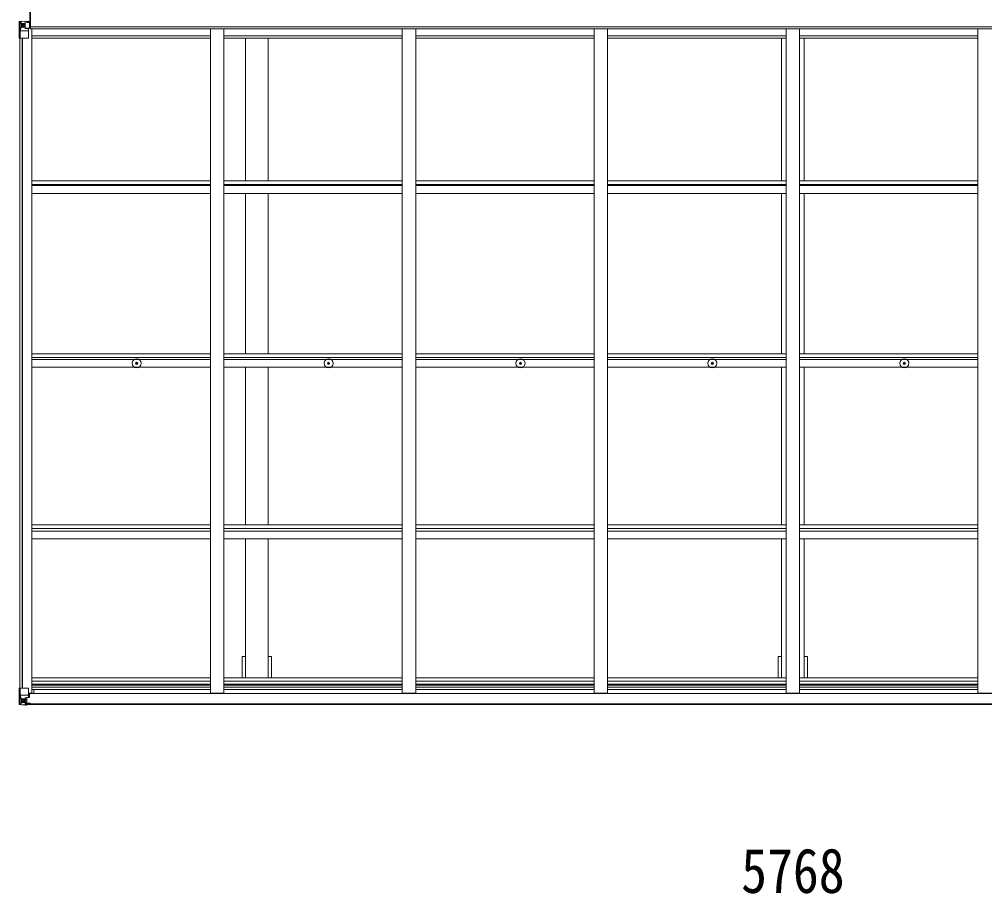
# Model space of a CAD drawing. Units: millimetres at full size, sheet at 1:35; details may follow other scales. Extents: x -9783 to 9892, y -6828 to 6752.
# Drawn here: x 1107 to 4709, y 475 to 3737 of the extents above; entities that cross this region are included whole.
import ezdxf
from ezdxf.enums import TextEntityAlignment as Align

# ---------------------------------------------------------------- set-up
doc = ezdxf.new("R2010")
doc.units = ezdxf.units.MM
doc.header["$LTSCALE"] = 35
for name, color, linetype, lineweight in [('0-1_本体', 4, 'Continuous', 9), ('0-2_部品', 7, 'Continuous', 9), ('0-3_ELV2', 3, 'Continuous', 9), ('0-A_寸法', 6, 'Continuous', 9)]:
    doc.layers.add(name, color=color, linetype=linetype, lineweight=lineweight)
doc.styles.add('ＭＳ ゴシック', font='')
doc.styles.get('ＭＳ ゴシック').set_extended_font_data('MS Gothic')

msp = doc.modelspace()

# ---------------------------------------------------------------- linework, layer by layer
at = {"layer": '0-1_本体'}
for p, q in [((1135.95, 3729.14), (1146.45, 3729.14)), ((1145.41, 3703.7), (1148.95, 3703.7)), ((6837.95, 3708.7), (1148.95, 3708.98)), ((1148.95, 3705.66), (1148.95, 3702.01)), ((6837.95, 3702.01), (1148.95, 3702.01)), ((1154.45, 3702.01), (1154.45, 1223.39)), ((1154.45, 3675.59), (1820.45, 3675.59)), ((1820.45, 3702.01), (1820.45, 1223.81)), ((1870.45, 3702.01), (1870.45, 1223.81)), ((1870.45, 3675.59), (2536.45, 3675.59)), ((2536.45, 3702.01), (2536.45, 1223.81)), ((2586.45, 3702.01), (2586.45, 1223.81)), ((2586.45, 3675.59), (3252.45, 3675.59)), ((3252.45, 3702.01), (3252.45, 1223.81)), ((3302.45, 3702.01), (3302.45, 1223.81)), ((3302.45, 3675.59), (3968.45, 3675.59)), ((3968.45, 3702.01), (3968.45, 1223.81)), ((4018.45, 3702.01), (4018.45, 1223.81)), ((4018.45, 3675.59), (4684.45, 3675.59)), ((4684.45, 3702.01), (4684.45, 1223.81)), ((1109.45, 3667.35), (1109.45, 1242.48)), ((1118.45, 3667.35), (1118.45, 1242.48)), ((1119.15, 3667.35), (1119.15, 1242.48)), ((1154.45, 3666.46), (1820.45, 3666.46)), ((1870.45, 3666.46), (2536.45, 3666.46)), ((1950.95, 3666.46), (1950.95, 3134.42)), ((2035.95, 3666.46), (2035.95, 3134.42)), ((2586.45, 3666.46), (3252.45, 3666.46)), ((3302.45, 3666.46), (3968.45, 3666.46)), ((3950.95, 3666.46), (3950.95, 3134.42)), ((4018.45, 3666.46), (4684.45, 3666.46)), ((4035.95, 3666.46), (4035.95, 3134.42)), ((1154.45, 3134.42), (1820.45, 3134.42)), ((1870.45, 3134.42), (2536.45, 3134.42)), ((2586.45, 3134.42), (3252.45, 3134.42)), ((3302.45, 3134.42), (3968.45, 3134.42)), ((4018.45, 3134.42), (4684.45, 3134.42)), ((1154.45, 3121.39), (1820.45, 3121.39)), ((1154.45, 3117.53), (1820.45, 3117.53)), ((1870.45, 3121.39), (2536.45, 3121.39)), ((1870.45, 3117.53), (2536.45, 3117.53)), ((2586.45, 3121.39), (3252.45, 3121.39)), ((2586.45, 3117.53), (3252.45, 3117.53)), ((3302.45, 3121.39), (3968.45, 3121.39)), ((3302.45, 3117.53), (3968.45, 3117.53)), ((4018.45, 3121.39), (4684.45, 3121.39)), ((4018.45, 3117.53), (4684.45, 3117.53)), ((1154.45, 3087.73), (1820.45, 3087.73)), ((1870.45, 3087.73), (2536.45, 3087.73)), ((1950.95, 3087.73), (1950.95, 2488.65)), ((2035.95, 3087.73), (2035.95, 2488.65)), ((2586.45, 3087.73), (3252.45, 3087.73)), ((3302.45, 3087.73), (3968.45, 3087.73)), ((3950.95, 3087.73), (3950.95, 2488.65)), ((4018.45, 3087.73), (4684.45, 3087.73)), ((4035.95, 3087.73), (4035.95, 2488.65)), ((1154.45, 2488.65), (1820.45, 2488.65)), ((1870.45, 2488.65), (2536.45, 2488.65)), ((2586.45, 2488.65), (3252.45, 2488.65)), ((3302.45, 2488.65), (3968.45, 2488.65)), ((4018.45, 2488.65), (4684.45, 2488.65)), ((1154.45, 2475.68), (1820.45, 2475.68)), ((1154.45, 2468.57), (1820.45, 2468.57)), ((1870.45, 2475.68), (2536.45, 2475.68)), ((1870.45, 2468.57), (2536.45, 2468.57)), ((2586.45, 2475.68), (3252.45, 2475.68)), ((2586.45, 2468.57), (3252.45, 2468.57)), ((3302.45, 2475.68), (3968.45, 2475.68)), ((3302.45, 2468.57), (3968.45, 2468.57)), ((4018.45, 2475.68), (4684.45, 2475.68)), ((4018.45, 2468.57), (4684.45, 2468.57)), ((1154.45, 2439.13), (1820.45, 2439.13)), ((1870.45, 2439.13), (2536.45, 2439.13)), ((1950.95, 2439.13), (1950.95, 1851.15)), ((2035.95, 2439.13), (2035.95, 1851.15)), ((2586.45, 2439.13), (3252.45, 2439.13)), ((3302.45, 2439.13), (3968.45, 2439.13)), ((3950.95, 2439.13), (3950.95, 1851.15)), ((4018.45, 2439.13), (4684.45, 2439.13)), ((4035.95, 2439.13), (4035.95, 1851.15)), ((1154.45, 1851.15), (1820.45, 1851.15)), ((1154.45, 1838.29), (1820.45, 1838.29)), ((1870.45, 1851.15), (2536.45, 1851.15)), ((1870.45, 1838.29), (2536.45, 1838.29)), ((2586.45, 1851.15), (3252.45, 1851.15)), ((2586.45, 1838.29), (3252.45, 1838.29)), ((3302.45, 1851.15), (3968.45, 1851.15)), ((3302.45, 1838.29), (3968.45, 1838.29)), ((4018.45, 1851.15), (4684.45, 1851.15)), ((4018.45, 1838.29), (4684.45, 1838.29)), ((1154.45, 1828.18), (1820.45, 1828.18)), ((1870.45, 1828.18), (2536.45, 1828.18)), ((2586.45, 1828.18), (3252.45, 1828.18)), ((3302.45, 1828.18), (3968.45, 1828.18)), ((4018.45, 1828.18), (4684.45, 1828.18)), ((1154.45, 1799.22), (1820.45, 1799.22)), ((1870.45, 1799.22), (2536.45, 1799.22)), ((1950.95, 1799.22), (1950.95, 1281.21)), ((2035.95, 1799.22), (2035.95, 1281.21)), ((2586.45, 1799.22), (3252.45, 1799.22)), ((3302.45, 1799.22), (3968.45, 1799.22)), ((3950.95, 1799.22), (3950.95, 1281.21)), ((4018.45, 1799.22), (4684.45, 1799.22)), ((4035.95, 1799.22), (4035.95, 1281.21)), ((2048.45, 1360.21), (2035.95, 1360.21)), ((2048.45, 1360.21), (2048.45, 1281.21)), ((4048.45, 1360.21), (4035.95, 1360.21)), ((4048.45, 1360.21), (4048.45, 1281.21)), ((1154.45, 1281.21), (1820.45, 1281.21)), ((1154.45, 1268.39), (1820.45, 1268.39)), ((1870.45, 1281.21), (2536.45, 1281.21)), ((1870.45, 1268.39), (2536.45, 1268.39)), ((2586.45, 1281.21), (3252.45, 1281.21)), ((2586.45, 1268.39), (3252.45, 1268.39)), ((3302.45, 1281.21), (3968.45, 1281.21)), ((3302.45, 1268.39), (3968.45, 1268.39)), ((4018.45, 1281.21), (4684.45, 1281.21)), ((4018.45, 1268.39), (4684.45, 1268.39)), ((1154.45, 1257.04), (1820.45, 1257.04)), ((1154.45, 1253.26), (1820.45, 1253.26)), ((1154.45, 1246.19), (1820.45, 1246.19)), ((1154.45, 1236.82), (1820.45, 1236.82)), ((1161.95, 1236.82), (1161.95, 1221.75)), ((1870.45, 1257.04), (2536.45, 1257.04)), ((1870.45, 1253.26), (2536.45, 1253.26)), ((1870.45, 1246.19), (2536.45, 1246.19)), ((1870.45, 1236.82), (2536.45, 1236.82)), ((2586.45, 1257.04), (3252.45, 1257.04)), ((2586.45, 1253.26), (3252.45, 1253.26)), ((2586.45, 1246.19), (3252.45, 1246.19)), ((2586.45, 1236.82), (3252.45, 1236.82)), ((3302.45, 1257.04), (3968.45, 1257.04)), ((3302.45, 1253.26), (3968.45, 1253.26)), ((3302.45, 1246.19), (3968.45, 1246.19)), ((3302.45, 1236.82), (3968.45, 1236.82)), ((4018.45, 1257.04), (4684.45, 1257.04)), ((4018.45, 1253.26), (4684.45, 1253.26)), ((4018.45, 1246.19), (4684.45, 1246.19)), ((4018.45, 1236.82), (4684.45, 1236.82)), ((1141.45, 1223.39), (1154.45, 1223.39)), ((1161.95, 1221.75), (6824.95, 1221.75)), ((1820.45, 1223.81), (1870.45, 1223.81)), ((2536.45, 1223.81), (2586.45, 1223.81)), ((3252.45, 1223.81), (3302.45, 1223.81)), ((3968.45, 1223.81), (4018.45, 1223.81)), ((4684.45, 1223.81), (4734.45, 1223.81)), ((1130.95, 1183.54), (6855.95, 1183.54)), ((1130.95, 1181.48), (6855.95, 1181.48))]:
    msp.add_line(p, q, dxfattribs=at)
for points in [[(1950.95, 1360.21), (1938.45, 1360.21), (1938.45, 1281.21)], [(3950.95, 1360.21), (3938.45, 1360.21), (3938.45, 1281.21)]]:
    msp.add_lwpolyline(points, dxfattribs=at)
at = {"layer": '0-2_部品'}
for p, q in [((1543.09, 2454.35), (1544.2, 2454.37)), ((1543.09, 2453.35), (1544.2, 2453.33)), ((1544.2, 2454.37), (1544.71, 2454.47)), ((1544.2, 2453.33), (1544.71, 2453.23)), ((1544.82, 2454.98), (1544.71, 2454.47)), ((1544.82, 2452.71), (1544.71, 2453.23)), ((1544.83, 2456.09), (1544.82, 2454.98)), ((1544.83, 2451.6), (1544.82, 2452.71)), ((1545.83, 2456.09), (1545.85, 2454.98)), ((1545.83, 2451.6), (1545.85, 2452.71)), ((1545.85, 2454.98), (1545.95, 2454.47)), ((1545.85, 2452.71), (1545.95, 2453.23)), ((1546.47, 2454.37), (1545.95, 2454.47)), ((1546.47, 2453.33), (1545.95, 2453.23)), ((1547.58, 2454.35), (1546.47, 2454.37)), ((1547.58, 2453.35), (1546.47, 2453.33)), ((2259.09, 2454.35), (2260.2, 2454.37)), ((2259.09, 2453.35), (2260.2, 2453.33)), ((2260.2, 2454.37), (2260.71, 2454.47)), ((2260.2, 2453.33), (2260.71, 2453.23)), ((2260.82, 2454.98), (2260.71, 2454.47)), ((2260.82, 2452.71), (2260.71, 2453.23)), ((2260.83, 2456.09), (2260.82, 2454.98)), ((2260.83, 2451.6), (2260.82, 2452.71)), ((2261.83, 2456.09), (2261.85, 2454.98)), ((2261.83, 2451.6), (2261.85, 2452.71)), ((2261.85, 2454.98), (2261.95, 2454.47)), ((2261.85, 2452.71), (2261.95, 2453.23)), ((2262.47, 2454.37), (2261.95, 2454.47)), ((2262.47, 2453.33), (2261.95, 2453.23)), ((2263.58, 2454.35), (2262.47, 2454.37)), ((2263.58, 2453.35), (2262.47, 2453.33)), ((2975.09, 2454.35), (2976.2, 2454.37)), ((2975.09, 2453.35), (2976.2, 2453.33)), ((2976.2, 2454.37), (2976.71, 2454.47)), ((2976.2, 2453.33), (2976.71, 2453.23)), ((2976.82, 2454.98), (2976.71, 2454.47)), ((2976.82, 2452.71), (2976.71, 2453.23)), ((2976.83, 2456.09), (2976.82, 2454.98)), ((2976.83, 2451.6), (2976.82, 2452.71)), ((2977.83, 2456.09), (2977.85, 2454.98)), ((2977.83, 2451.6), (2977.85, 2452.71)), ((2977.85, 2454.98), (2977.95, 2454.47)), ((2977.85, 2452.71), (2977.95, 2453.23)), ((2978.47, 2454.37), (2977.95, 2454.47)), ((2978.47, 2453.33), (2977.95, 2453.23)), ((2979.58, 2454.35), (2978.47, 2454.37)), ((2979.58, 2453.35), (2978.47, 2453.33)), ((3691.09, 2454.35), (3692.2, 2454.37)), ((3691.09, 2453.35), (3692.2, 2453.33)), ((3692.2, 2454.37), (3692.71, 2454.47)), ((3692.2, 2453.33), (3692.71, 2453.23)), ((3692.82, 2454.98), (3692.71, 2454.47)), ((3692.82, 2452.71), (3692.71, 2453.23)), ((3692.83, 2456.09), (3692.82, 2454.98)), ((3692.83, 2451.6), (3692.82, 2452.71)), ((3693.83, 2456.09), (3693.85, 2454.98)), ((3693.83, 2451.6), (3693.85, 2452.71)), ((3693.85, 2454.98), (3693.95, 2454.47)), ((3693.85, 2452.71), (3693.95, 2453.23)), ((3694.47, 2454.37), (3693.95, 2454.47)), ((3694.47, 2453.33), (3693.95, 2453.23)), ((3695.58, 2454.35), (3694.47, 2454.37)), ((3695.58, 2453.35), (3694.47, 2453.33)), ((4407.09, 2454.35), (4408.2, 2454.37)), ((4407.09, 2453.35), (4408.2, 2453.33)), ((4408.2, 2454.37), (4408.71, 2454.47)), ((4408.2, 2453.33), (4408.71, 2453.23)), ((4408.82, 2454.98), (4408.71, 2454.47)), ((4408.82, 2452.71), (4408.71, 2453.23)), ((4408.83, 2456.09), (4408.82, 2454.98)), ((4408.83, 2451.6), (4408.82, 2452.71)), ((4409.83, 2456.09), (4409.85, 2454.98)), ((4409.83, 2451.6), (4409.85, 2452.71)), ((4409.85, 2454.98), (4409.95, 2454.47)), ((4409.85, 2452.71), (4409.95, 2453.23)), ((4410.47, 2454.37), (4409.95, 2454.47)), ((4410.47, 2453.33), (4409.95, 2453.23)), ((4411.58, 2454.35), (4410.47, 2454.37)), ((4411.58, 2453.35), (4410.47, 2453.33)), ((1110.29, 1242.25), (1140.45, 1242.25)), ((1110.29, 1242.25), (1110.29, 1181.66)), ((1141.45, 1241.25), (1141.45, 1208.15)), ((1110.84, 1215.37), (1117.45, 1215.58)), ((1110.84, 1215.37), (1114.98, 1203.28)), ((1117.45, 1202.05), (1115.12, 1202.02)), ((1115.12, 1202.02), (1115.12, 1188.55)), ((1117.45, 1215.58), (1141.45, 1215.58)), ((1117.45, 1202.05), (1129.45, 1202.05)), ((1117.45, 1202.05), (1117.45, 1202.05)), ((1122.93, 1195.69), (1122.93, 1196.65)), ((1129.45, 1205.35), (1129.45, 1179.25)), ((1130.95, 1202.05), (1129.45, 1202.05)), ((1140.62, 1207.89), (1130.28, 1206.24)), ((1130.28, 1205.6), (1140.62, 1207.26)), ((1130.28, 1206.24), (1130.28, 1205.6)), ((1134.95, 1198.45), (1130.95, 1198.45)), ((1134.95, 1190.25), (1130.95, 1190.25)), ((1134.95, 1206.35), (1134.95, 1186.38)), ((1140.62, 1207.26), (1140.62, 1207.89)), ((1140.9, 1207.34), (1144.95, 1207.37)), ((1161.95, 1222.56), (1141.45, 1222.56)), ((1145.95, 1219.25), (1141.45, 1219.25)), ((1144.95, 1209.1), (1145.95, 1209.1)), ((1145.95, 1207.38), (1144.95, 1207.37)), ((1145.95, 1222.56), (1145.95, 1207.38)), ((1107.45, 1181.54), (1107.45, 1181.58)), ((1108.39, 1180.58), (1108.39, 1180.54)), ((1108.39, 1180.54), (1108.39, 1180.54)), ((1117.36, 1180.15), (1109.44, 1180.62)), ((1110.3, 1181.6), (1110.29, 1181.66)), ((1114.26, 1185.04), (1111.53, 1181.37)), ((1115.12, 1188.55), (1117.45, 1188.49)), ((1117.45, 1188.49), (1129.45, 1188.49)), ((1129.45, 1179.36), (1117.45, 1180.15)), ((1128.45, 1188.49), (1129.45, 1188.49)), ((1130.95, 1188.49), (1129.45, 1188.49)), ((1130.95, 1184.96), (1129.45, 1184.96)), ((1129.45, 1180.13), (1135.95, 1179.74)), ((1135.95, 1178.85), (1129.45, 1179.25)), ((1131.45, 1185.32), (1130.95, 1185.32)), ((1135.95, 1180.66), (1130.95, 1180.75)), ((1131.06, 1186.62), (1134.95, 1186.62)), ((1131.45, 1186.41), (1131.45, 1186.24)), ((1131.45, 1186.24), (1131.45, 1186.24)), ((1141.45, 1186.16), (1131.45, 1186.24)), ((1131.45, 1184.29), (1131.45, 1186.24)), ((1139.45, 1184.32), (1131.45, 1184.32)), ((1139.45, 1184.29), (1131.45, 1184.29)), ((1135.95, 1180.66), (1135.95, 1181.48)), ((1135.95, 1180.25), (1135.95, 1180.66)), ((1135.95, 1180.25), (1135.95, 1179.74)), ((1135.95, 1179.74), (1135.95, 1178.85)), ((1140.95, 1181.05), (1140.95, 1181.48)), ((1141.25, 1181.05), (1140.95, 1181.05)), ((1141.25, 1181.05), (1142.94, 1181.48)), ((1141.45, 1186.16), (1141.45, 1184.55)), ((1141.45, 1184.55), (1146.45, 1184.55)), ((1146.45, 1183.54), (1146.45, 1184.55)), ((1146.45, 1184.55), (1147.45, 1184.55)), ((1147.45, 1186.23), (1147.45, 1186.11)), ((1147.45, 1184.55), (1147.45, 1186.11)), ((1147.45, 1184.55), (1147.45, 1183.54))]:
    msp.add_line(p, q, dxfattribs=at)
for points in [[(1107.45, 1181.58), (1107.45, 1242.25), (1110.29, 1242.25)], [(1121.01, 1194.73), (1120.05, 1194.73), (1120.05, 1193.77), (1121.01, 1193.77)], [(1122.93, 1196.65), (1121.97, 1196.65), (1121.97, 1195.69)], [(1121.97, 1192.81), (1121.97, 1191.85), (1122.93, 1191.85), (1122.93, 1192.81)], [(1123.89, 1193.77), (1124.85, 1193.77), (1124.85, 1194.73), (1123.89, 1194.73)], [(1135.95, 1180.25), (1130.95, 1180.25), (1130.95, 1205.71)], [(1144.95, 1207.37), (1144.95, 1209.1), (1141.45, 1209.12)], [(1108.39, 1180.54), (1117.45, 1179.98), (1129.45, 1179.25)], [(1146.45, 1186.28), (1131.45, 1186.41), (1131.45, 1186.41)], [(1131.45, 1185.32), (1139.45, 1185.32), (1139.45, 1183.54)], [(1141.45, 1186.16), (1141.45, 1186.17), (1147.45, 1186.11)]]:
    msp.add_lwpolyline(points, dxfattribs=at)
for centre, radius in [((1545.33, 2453.85), 17), ((1545.33, 2453.85), 4), ((2261.33, 2453.85), 17), ((2261.33, 2453.85), 4), ((2977.33, 2453.85), 17), ((2977.33, 2453.85), 4), ((3693.33, 2453.85), 17), ((3693.33, 2453.85), 4), ((4409.33, 2453.85), 17), ((4409.33, 2453.85), 4), ((1122.45, 1194.25), 5.3)]:
    msp.add_circle(centre, radius, dxfattribs=at)
for centre, radius, start, end in [((1545.33, 2453.85), 2.3, 167.44414, 192.55586), ((1545.33, 2453.85), 2.3, 77.44414, 102.55586), ((1545.33, 2453.85), 2.3, 257.44414, 282.55586), ((1545.33, 2453.85), 2.3, 347.44414, 12.55586), ((2261.33, 2453.85), 2.3, 167.44414, 192.55586), ((2261.33, 2453.85), 2.3, 77.44414, 102.55586), ((2261.33, 2453.85), 2.3, 257.44414, 282.55586), ((2261.33, 2453.85), 2.3, 347.44414, 12.55586), ((2977.33, 2453.85), 2.3, 167.44414, 192.55586), ((2977.33, 2453.85), 2.3, 77.44414, 102.55586), ((2977.33, 2453.85), 2.3, 257.44414, 282.55586), ((2977.33, 2453.85), 2.3, 347.44414, 12.55586), ((3693.33, 2453.85), 2.3, 167.44414, 192.55586), ((3693.33, 2453.85), 2.3, 77.44414, 102.55586), ((3693.33, 2453.85), 2.3, 257.44414, 282.55586), ((3693.33, 2453.85), 2.3, 347.44414, 12.55586), ((4409.33, 2453.85), 2.3, 167.44414, 192.55586), ((4409.33, 2453.85), 2.3, 77.44414, 102.55586), ((4409.33, 2453.85), 2.3, 257.44414, 282.55586), ((4409.33, 2453.85), 2.3, 347.44414, 12.55586), ((1140.45, 1241.25), 1, 0, 90), ((1121.01, 1195.69), 0.96, 270, 0), ((1121.01, 1192.81), 0.96, 0, 90), ((1123.89, 1195.69), 0.96, 180, 270), ((1123.89, 1192.81), 0.96, 90, 180), ((1130.39, 1205.31), 0.937, 96.73234, 177.67791), ((1130.39, 1204.67), 0.937, 96.73234, 177.67791), ((1140.51, 1208.82), 0.937, 276.73234, 357.67791), ((1140.51, 1208.19), 0.937, 276.73234, 357.67791), ((1108.45, 1181.58), 0.999, 180.04917, 266.5576), ((1108.45, 1181.54), 0.999, 180.04917, 266.5576), ((1108.45, 1181.54), 1, 179.99921, 266.49983), ((1109.6, 1167.93), 12.7, 84.89689, 90.75534), ((1111.58, 1181.54), 1.28, 177.54105, 228.82169), ((1131.46, 1186.92), 0.513, 178.95293, 268.11972), ((1131.45, 1186.74), 0.5, 179.95536, 269.47105), ((1131.45, 1183.82), 0.5, 89.99891, 179.99891), ((1131.45, 1183.79), 0.5, 90.00309, 180.00198), ((1146.59, 1178.59), 7.69, 83.56574, 91.03001)]:
    msp.add_arc(centre, radius, start, end, dxfattribs=at)
for centre, major_axis, ratio, start_param, end_param in [((1111.56, 1213.02), (0.85, -2.32), 0.403757, 3.0087805, 3.9744392), ((1113.71, 1202), (0, -3), 0.468246, 1.5772882, 2.0127935), ((1110.39, 1180.46), (2, -0.12), 0.060933, 2.0712557, 3.1453404), ((1309.39, 1168.23), (201, -12.36), 0.060933, 3.1453404, 3.145839), ((1110.58, 1183.56), (-0.02, -3), 0.466854, 0.125683, 0.7596956), ((1112.25, 1188.63), (0.03, -5), 0.573921, 0.7672717, 1.551125), ((1035.7, 1188.49), (81.75, 0), 0.061163, 6.2824128, 6.2831853)]:
    msp.add_ellipse(centre, major_axis=major_axis, ratio=ratio, start_param=start_param, end_param=end_param, dxfattribs=at)
at = {"layer": '0-3_ELV2'}
for p, q in [((1107.45, 3728.06), (1107.45, 3667.35)), ((1108.39, 3729.01), (1108.39, 3729.06)), ((1117.36, 3729.44), (1109.44, 3728.97)), ((1110.3, 3728), (1110.29, 3727.93)), ((1110.29, 3667.35), (1110.29, 3727.93)), ((1114.26, 3724.56), (1111.53, 3728.22)), ((1115.12, 3721.05), (1117.45, 3721.11)), ((1115.12, 3707.58), (1115.12, 3721.05)), ((1129.45, 3730.23), (1117.45, 3729.45)), ((1117.45, 3721.1), (1129.45, 3721.1)), ((1121.97, 3713.91), (1121.97, 3712.95)), ((1129.45, 3703.56), (1129.45, 3730.35)), ((1135.95, 3730.74), (1135.95, 3724.8)), ((1144.95, 3725.37), (1135.95, 3725.43)), ((1145.95, 3704.5), (1145.95, 3724.66)), ((1110.84, 3694.23), (1114.98, 3706.31)), ((1110.84, 3694.23), (1117.45, 3694.01)), ((1117.45, 3707.54), (1115.12, 3707.58)), ((1117.45, 3707.54), (1117.45, 3707.55)), ((1129.45, 3707.55), (1117.45, 3707.55)), ((1117.45, 3694.01), (1141.45, 3694.01)), ((1129.45, 3703.56), (1135.95, 3703.56)), ((1130.28, 3703.36), (1130.28, 3703.56)), ((1140.62, 3701.7), (1130.28, 3703.36)), ((1132.97, 3703.56), (1140.62, 3702.34)), ((1135.95, 3703.56), (1144.95, 3703.59)), ((1140.62, 3702.34), (1140.62, 3701.7)), ((1141.45, 3668.35), (1141.45, 3701.44)), ((1107.45, 3667.35), (1140.45, 3667.35))]:
    msp.add_line(p, q, dxfattribs=at)
msp.add_lwpolyline([(1147.95, 3705.67), (1147.95, 3768.67), (1146.45, 3768.67), (1146.45, 3705.67)], close=True, dxfattribs=at)
for points in [[(1147.95, 3705.67), (1148.95, 3705.67), (1148.95, 3768.67), (1147.95, 3768.67)], [(1108.39, 3729.06), (1117.45, 3729.61), (1135.95, 3730.74)], [(1121.01, 3715.83), (1120.05, 3715.83), (1120.05, 3714.87), (1121.01, 3714.87)], [(1122.93, 3716.79), (1122.93, 3717.75), (1121.97, 3717.75), (1121.97, 3716.79)], [(1121.97, 3712.95), (1122.93, 3712.95), (1122.93, 3713.91)], [(1123.89, 3714.87), (1124.85, 3714.87), (1124.85, 3715.83), (1123.89, 3715.83)], [(1145.95, 3724.66), (1145.94, 3724.76), (1135.95, 3724.8)]]:
    msp.add_lwpolyline(points, dxfattribs=at)
msp.add_circle((1122.45, 3715.35), 5.3, dxfattribs=at)
for centre, radius, start, end in [((1108.45, 3728.06), 1, 93.50017, 180.00079), ((1108.45, 3728.05), 0.999, 93.4424, 179.95083), ((1108.45, 3728.02), 0.999, 93.4424, 179.95083), ((1109.6, 3741.66), 12.7, 269.24466, 275.10311), ((1111.58, 3728.05), 1.28, 131.17831, 182.45895), ((1121.01, 3716.79), 0.96, 270, 0), ((1121.01, 3713.91), 0.96, 0, 90), ((1123.89, 3716.79), 0.96, 180, 270), ((1123.89, 3713.91), 0.96, 90, 180), ((1130.39, 3704.29), 0.937, 230.93398, 263.26766), ((1140.51, 3701.41), 0.937, 2.32209, 83.26766), ((1140.51, 3700.77), 0.937, 2.32209, 83.26766), ((1140.45, 3668.35), 1, 270, 0)]:
    msp.add_arc(centre, radius, start, end, dxfattribs=at)
for centre, major_axis, ratio, start_param, end_param in [((1309.39, 3741.37), (201, 12.36), 0.060933, 3.1373463, 3.1378449), ((1110.39, 3729.14), (2, 0.12), 0.060933, 3.1378449, 4.2119296), ((1110.58, 3726.04), (-0.02, 3), 0.466854, 5.5234897, 6.1575023), ((1112.25, 3720.97), (0.03, 5), 0.573921, 4.7320603, 5.5159136), ((1035.7, 3721.1), (81.75, 0), 0.061163, 0, 0.0007725), ((1144.95, 3724.66), (1, -0.012), 0.707053, 0.1587743, 1.5795216), ((1111.56, 3696.58), (0.85, 2.32), 0.403757, 2.3087461, 3.2744049), ((1113.71, 3707.6), (0, 3), 0.468246, 4.2703918, 4.7058971), ((1144.95, 3704.5), (1, 0.021), 0.906239, 4.6936843, 6.2644806)]:
    msp.add_ellipse(centre, major_axis=major_axis, ratio=ratio, start_param=start_param, end_param=end_param, dxfattribs=at)

# ---------------------------------------------------------------- texts
at = {"layer": '0-A_寸法', "color": 7, "style": 'ＭＳ ゴシック', "width": 0.85}
msp.add_text('5768', height=166.8, dxfattribs=at).set_placement((3800.95, 428.08), align=Align.BOTTOM_LEFT)

doc.saveas('drawing.dxf')
